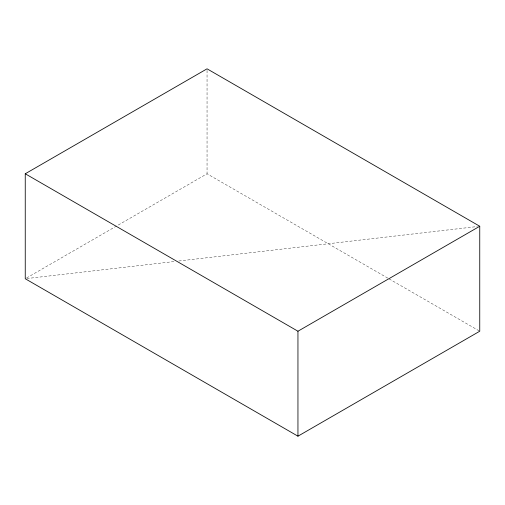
<?xml version="1.0" encoding="UTF-8"?>
<svg xmlns="http://www.w3.org/2000/svg" width="505" height="505" viewBox="0 0 505 505"><rect width="100%" height="100%" fill="white"/><g stroke="black" fill="none" stroke-linecap="round" stroke-linejoin="round"><path stroke-width="0.38" stroke-dasharray="2.52 1.89" d="M26.613 277.952L207.05 173.777L388.395 278.476M26.815 278.558L175.702 261.369M178.839 261.003L477.402 226.53M389.077 278.874L479.068 330.826M207.05 70.384L207.05 173.777"/><path stroke-width="0.76" d="M25.25 173.777L207.05 68.819L479.75 226.259L479.75 331.223L297.95 436.181L25.25 278.741L25.25 173.777L297.95 331.223L479.75 226.259M297.95 331.223L297.95 436.181"/></g></svg>
